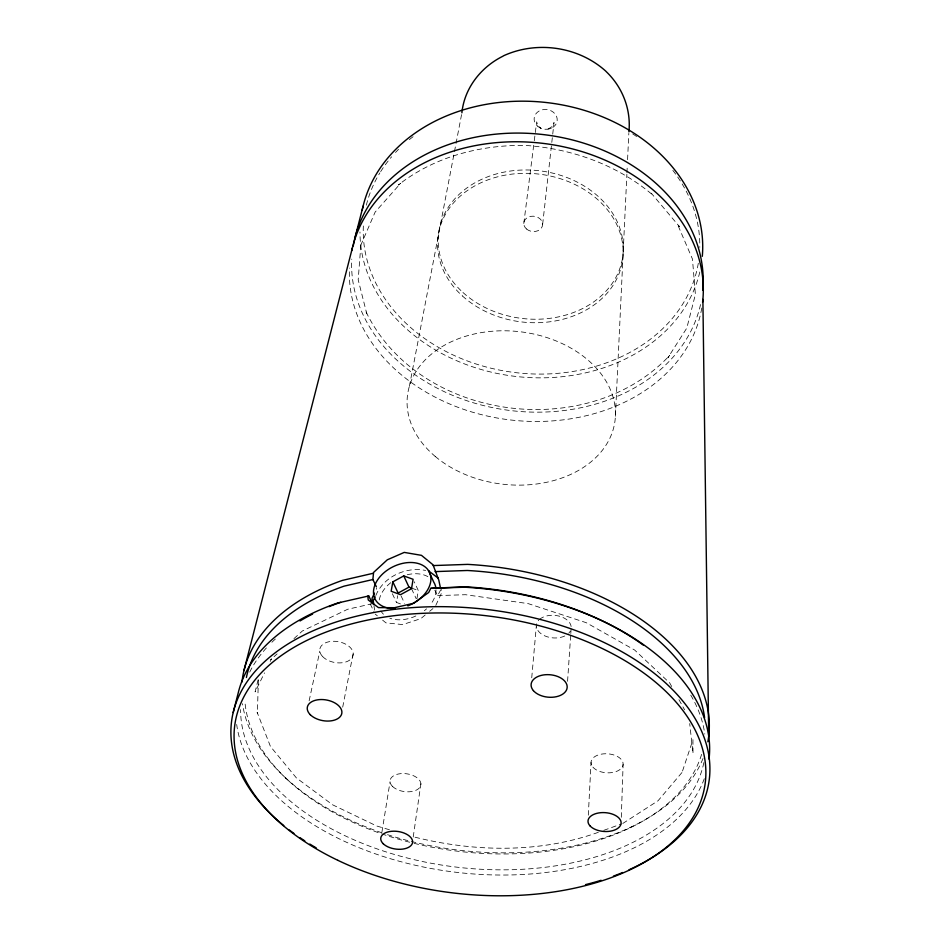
<?xml version="1.0" encoding="UTF-8"?>
<svg xmlns="http://www.w3.org/2000/svg" width="942" height="942" viewBox="0 0 942 942"><rect width="100%" height="100%" fill="white"/><g stroke="black" fill="none" stroke-linecap="round" stroke-linejoin="round"><path stroke-width="0.71" stroke-dasharray="4.71 3.53" d="M258.367 679.936L257.39 713.271L257.154 712.352L270.472 746.511L296.377 777.904L332.656 804.833L376.8 826.028L390.918 830.185M621.308 817.303L623.109 764.351M615.397 416.258L626.877 174.317M626.948 172.857L627.29 165.545M627.572 159.693L628.82 133.375M588.314 815.195L591.046 762.372M567.567 681.325L570.711 634.943M570.805 633.495L571.205 627.702M531.735 677.757L536.351 625.735A17.462 11.292 5 0 1 538.706 620.189M542.651 224.278L552.565 135.554M552.73 134.105L554.026 122.472L552.824 126.134L547.538 129.384L548.585 129.054M523.787 223.501L534.09 142.16M534.279 140.711L536.669 121.824L537.823 125.58L540.979 128.395L539.872 127.747M413.22 837.026L420.909 783.709M416.976 598.582L418.283 590.528L414.245 581.779M381.934 832.08L390.035 781.766M400.491 603.928L396.5 602.433L397.665 595.721M409.381 386.291L454.185 153.028M454.456 151.591L461.627 114.276M342.7 707.159L353.226 653.124M309.129 700.824L319.797 651.181M376.282 589.28L376.588 587.985M258.084 679.83L255.094 691.911L264.525 672.871M435.793 605.412L441.928 592.177L441.421 589.551M440.821 589.704L437.594 595.603L434.827 590.281M270.177 661.449L271.437 658.917L270.778 659.659L277.101 653.913M375.823 595.532C383.347 576.787 406.202 566.33 425.643 570.463M293.963 638.617L302.394 630.975L347.704 609.25L372.655 603.645M425.195 614.996L420.768 618.67L402.658 624.593L385.937 622.862L381.64 619.341M429.634 611.323L432.955 608.567M622.815 823.461L658.046 800.759L682.349 772.063L681.914 772.876L692.947 739.729L693.006 753.529L689.709 723.597M630.068 827.83L632.659 826.275M598.323 832.304C539.495 853.476 473.59 852.063 413.514 836.826M603.775 830.338L621.461 823.956M549.633 128.724L551.364 128.183M437.594 595.603L465.548 594.708L528.274 603.645L586.265 622.709L634.637 650.027L669.762 683.021L671.882 686.859M411.642 588.102L418.283 590.528M375.199 614.066L377.342 615.821M285.544 777.845L287.84 780.082M678.947 699.635L684.598 709.844M370.159 603.846L373.939 611.511M392.343 593.719L396.5 602.433M401.092 595.933L404.636 603.422M411.524 588.679L416.176 598.676M374.021 606.059L374.61 610.063M698.305 263.23A168.7 135.424 6.8 0 1 516.463 372.726A168.7 135.424 6.8 0 1 363.4 224.903M366.344 205.179A168.7 135.424 6.8 0 1 379.885 172.869M380.674 171.609A168.7 135.424 6.8 0 1 391.613 156.808M395.51 152.474A168.7 135.424 6.8 0 1 398.572 149.307M409.358 139.628A168.7 135.424 6.8 0 1 413.809 136.166M632.694 133.905A168.7 135.424 6.8 0 1 637.628 137.226M672.835 170.372A168.7 135.424 6.8 0 1 699.776 247.369M700.53 304.537A176.26 138.957 6.8 0 1 508.539 410.3A176.26 138.957 6.8 0 1 351.755 259.085M699.812 271.979A171.809 137.803 6.8 0 1 515.356 376.388A171.809 137.803 6.8 0 1 359.974 231.991M703.003 758.463A234.923 142.807 6.8 0 1 387.292 834.6M381.863 832.787A234.923 142.807 6.8 0 1 242.494 703.662M701.766 308.022A177.473 139.251 6.8 0 1 511.106 420.038A177.473 139.251 6.8 0 1 349.482 268.023M704.286 778.716A237.949 142.442 6.8 0 1 457.176 872.41A237.949 142.442 6.8 0 1 236.678 724.492M703.874 762.525A233.522 140.075 6.8 0 1 458.401 867.346A233.522 140.075 6.8 0 1 240.634 709.585M249.724 672.093A233.522 140.075 6.8 0 1 267.905 646.318M271.908 642.256A233.522 140.075 6.8 0 1 276.183 638.299M690.78 695.172A233.522 140.075 6.8 0 1 704.781 734.077M701.602 754.354A231.391 140.334 6.8 0 1 411.159 842.607M409.735 842.242A231.391 140.334 6.8 0 1 244.885 701.06M570.251 631.152A17.462 11.292 5 0 1 568.732 633.212M564.764 635.98A17.462 11.292 5 0 1 547.09 636.745A17.462 11.292 5 0 1 536.445 626.889M539.507 619.412A17.462 11.292 5 0 1 558.3 615.927A17.462 11.292 5 0 1 571.135 626.536M436.016 590.045A30.132 20.936 -26.4 0 1 430.223 604.905M426.538 608.85A30.132 20.936 -26.4 0 1 424.347 610.722M415.846 615.974A30.132 20.936 -26.4 0 1 389.764 618.164M383.441 614.208A30.132 20.936 -26.4 0 1 380.898 610.946M379.237 599.972A30.132 20.936 -26.4 0 1 390.895 582.58M407.25 574.726A30.132 20.936 -26.4 0 1 428.751 577.163M360.833 245.132L358.195 279.821L366.803 313.804L365.578 310.942C418.071 420.886 587.184 443.435 669.621 355.464L667.831 357.866L686.8 328.087L695.396 294.434L692.452 259.038L677.557 224.384L679.559 226.751L651.275 193.192L652.888 195.088C616.928 164.591 571.511 148.483 524.765 145.374C479.525 144.986 434.25 156.855 398.242 185.032L400.633 183.313L375.128 212.103L360.833 245.132M537.423 126.051A11.575 9.879 6.8 0 0 556.793 122.401A11.575 9.879 6.8 0 0 542.804 109.708A11.575 9.879 6.8 0 0 537.423 126.051M462.369 295.929A93.022 74.418 6.8 0 0 619.024 273.733A93.022 74.418 6.8 0 0 509.61 174.423A93.022 74.418 6.8 0 0 462.369 295.929M526.519 229A9.455 7.666 6.8 0 0 542.321 226.245A9.455 7.666 6.8 0 0 530.817 216.342A9.455 7.666 6.8 0 0 526.519 229M462.958 292.479A92.775 74.347 6.8 0 0 619.2 270.26A92.775 74.347 6.8 0 0 510.081 171.079A92.775 74.347 6.8 0 0 462.958 292.479M435.18 456.387A104.527 76.714 6.8 0 0 610.946 435.793A104.527 76.714 6.8 0 0 487.673 331.702A104.527 76.714 6.8 0 0 435.18 456.387M592.907 767.141A16.061 9.502 3.9 0 0 620.672 768.955A16.061 9.502 3.9 0 0 607.672 753.812A16.061 9.502 3.9 0 0 592.907 767.141M322.635 656.562A16.932 10.562 10.3 0 0 351.613 658.364A16.932 10.562 10.3 0 0 335.258 641.314A16.932 10.562 10.3 0 0 322.635 656.562M392.449 786.334A15.555 8.973 8 0 0 419.19 788.113A15.555 8.973 8 0 0 404.754 773.594A15.555 8.973 8 0 0 392.449 786.334"/><path stroke-width="1.41" d="M376.4 586.795L372.879 579.53L373.574 572.43L387.315 559.795L404.248 552.401L421.463 555.344L433.014 564.788L438.795 580.131L440.538 588.314M628.891 131.915C631.211 109.555 622.556 87.371 606.424 71.828L605.682 71.062C578.353 46.523 537.034 40.541 503.676 55.719L502.851 56.249C480.962 67.094 464.324 88.195 461.898 112.84M372.655 603.645L372.043 598.276L374.469 593.13M392.826 581.85L391.154 591.235L400.503 594.685L411.524 588.679L413.091 579.283L403.753 575.915L392.826 581.85L398.136 593.048L408.981 587.137L411.642 588.102M233.192 712.552L238.22 692.935A237.949 142.442 6.8 0 1 337.625 603.021L368.746 595.956L372.314 603.221M243.954 670.598L352.426 247.746M354.71 238.844L363.106 206.133M375.175 596.828L373.232 600.713L373.821 604.717M643.669 645.376A233.522 140.075 6.8 0 0 465.148 586.795L430.777 588.314L428.692 592.494L413.585 603.292L394.545 607.696L378.472 607.614L368.275 600.007L367.769 596.192L368.746 595.956M373.162 573.289L342.382 580.402A234.923 142.807 6.8 0 0 242.023 681.996M372.879 579.53L344.089 586.148A231.391 140.334 6.8 0 0 246.404 677.498M433.167 565.577L467.668 564.376A234.923 142.807 6.8 0 1 707.854 741.79M435.086 571.606L467.35 570.487A231.391 140.334 6.8 0 1 704.592 717.592M430.777 588.314L464.594 587.207A237.949 142.442 6.8 0 1 709.02 759.158M428.363 570.699L438.254 578.188M403.753 575.915L408.981 587.137M428.657 570.805L433.732 582.085A30.132 20.936 -26.4 0 1 435.946 588.597M702.885 299.368L708.714 736.126M283.789 825.616A240.61 142.065 6.8 0 1 317.419 628.938A240.61 142.065 6.8 0 1 652.311 671.799A240.61 142.065 6.8 0 1 629.009 869.784M622.662 872.516A240.61 142.065 6.8 0 1 613.442 876.107M601.102 880.287A240.61 142.065 6.8 0 1 585.5 884.632M316.206 847.871A240.61 142.065 6.8 0 1 309.812 844.056M304.808 840.888A240.61 142.065 6.8 0 1 299.897 837.626M293.939 833.434A240.61 142.065 6.8 0 1 289.335 829.996M351.778 250.596A177.473 139.251 6.8 0 1 548.986 144.173A177.473 139.251 6.8 0 1 702.591 302.252M362.164 210.372A171.809 137.803 6.8 0 1 550.976 103.102A171.809 137.803 6.8 0 1 702.308 256.318M353.226 245.992A176.26 138.957 6.8 0 1 545.418 134.836A176.26 138.957 6.8 0 1 702.767 290.171M300.015 620.955A233.522 140.075 6.8 0 1 312.591 614.054M329.076 606.636A233.522 140.075 6.8 0 1 340.721 602.303M395.216 608.567A30.332 20.901 -26.3 0 1 378.849 578.129A30.332 20.901 -26.3 0 1 426.337 567.967A30.332 20.901 -26.3 0 1 407.839 605.871M337.825 860.305A237.007 139.593 6.8 0 0 705.287 782.543A237.007 139.593 6.8 0 0 366.768 620.272A237.007 139.593 6.8 0 0 337.825 860.305M589.939 825.793A16.579 9.42 4 0 0 618.6 827.724A16.579 9.42 4 0 0 605.153 812.652A16.579 9.42 4 0 0 589.939 825.793M383.288 843.797A16.049 8.867 8 0 0 410.865 845.692A16.049 8.867 8 0 0 395.887 831.256A16.049 8.867 8 0 0 383.288 843.797M310.283 714.695A17.521 10.492 10.1 0 0 340.227 716.626A17.521 10.492 10.1 0 0 323.2 699.588A17.521 10.492 10.1 0 0 310.283 714.695M533.384 690.616A18.086 11.257 5.1 0 0 564.635 692.594A18.086 11.257 5.1 0 0 549.374 674.696A18.086 11.257 5.1 0 0 533.384 690.616"/></g></svg>
